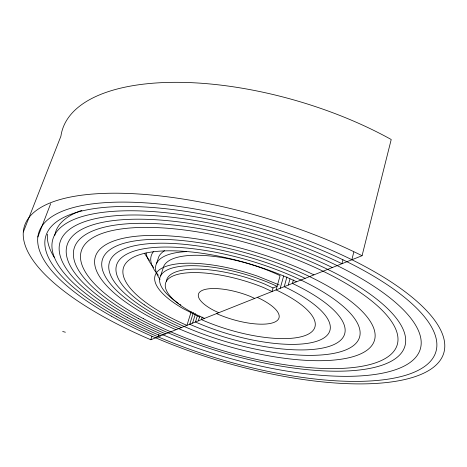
<?xml version="1.0" encoding="UTF-8"?>
<svg xmlns="http://www.w3.org/2000/svg" width="467" height="467" viewBox="0 0 467 467"><rect width="100%" height="100%" fill="white"/><g stroke="black" fill="none" stroke-linecap="round" stroke-linejoin="round"><path stroke-width="0.7" d="M362.065 255.706A226.985 76.746 16.5 0 0 50.629 202.719A226.985 76.746 16.5 0 0 150.812 339.748L362.065 255.706L391.218 139.505A217.902 94.328 16.3 0 0 179.41 82.338A217.902 94.328 16.3 0 0 60.92 136.154L23.35 231.988M351.838 259.775L353.805 252.04M342.936 259.78L341.92 263.721A195.644 65.789 16.5 0 0 75.327 218.9A195.644 65.789 16.5 0 0 160.566 335.866M293.364 279.937L292.406 283.416A111.648 37.138 16.5 0 1 332.037 345.364A111.648 37.138 16.5 0 1 189.73 324.261L193.402 312.511M288.285 285.057L290.001 278.875M286.936 276.931L284.222 286.674A96.634 32.1 16.5 0 1 319.002 340.437A96.634 32.1 16.5 0 1 195.445 321.991L197.576 315.126M280.212 288.267L283.662 275.985M178.476 303.445A81.246 27.22 16.5 0 1 177.676 266.78A81.246 27.22 16.5 0 1 277.1 286.329L273.037 287.97L272.033 291.525L263.382 287.485A74.212 24.611 16.5 0 0 173.625 275.711A74.212 24.611 16.5 0 0 196.706 314.904L204.523 318.377M202.193 317.099L201.417 319.615A81.357 26.993 16.5 0 0 305.78 335.3A81.357 26.993 16.5 0 0 276.096 289.908L280.107 275.664A80.919 27.897 16.5 0 0 163.894 265.927L160.607 275.886M198.352 320.835L199.847 315.99M192.573 323.135L195.539 313.596M191.207 311.711L186.928 325.382A119.184 39.672 16.5 0 1 136.901 255.683A119.184 39.672 16.5 0 1 296.586 281.759M158.085 336.853L158.914 334.29M150.812 339.748L151.933 336.304M156.579 263.376L158.774 256.786A88.438 31.073 16.5 0 1 164.559 250.686M37.833 237.008L50.669 203.688M62.66 331.506L65.398 332.224M279.213 284.952L258.099 276.347A86.477 28.983 16.5 0 0 164.022 267.147A86.477 28.983 16.5 0 0 183.49 308.833L199.818 317.052M218.813 312.697L214.557 310.783A39.473 13.07 16.5 0 1 202.789 290.176A39.473 13.07 16.5 0 1 250.184 296.358L254.673 298.431M273.037 287.97L264.404 283.924A74.113 24.821 16.5 0 0 166.398 281.332M257.294 297.386A44.458 14.722 16.5 0 1 274.024 322.376A44.458 14.722 16.5 0 1 216.542 313.596M176.024 329.72A149.493 49.934 16.5 0 1 112.278 241.55A149.493 49.934 16.5 0 1 313.917 274.859M181.412 327.577A134.298 44.779 16.5 0 1 124.584 248.707A134.298 44.779 16.5 0 1 305.126 278.355M165.604 333.864A180.157 60.436 16.5 0 1 87.656 226.653A180.157 60.436 16.5 0 1 332.306 267.544M180.846 305.015A81.246 27.22 16.5 0 1 179.649 304.233M160.041 279.365A88.672 30.583 16.5 0 1 186.391 251.602M149.615 260.44A110.165 40.18 16.5 0 1 144.496 253.225M153.748 267.538A103.026 36.899 16.5 0 1 146.083 252.933M158.412 275.279A95.863 33.7 16.5 0 1 153.485 251.55M54.265 257.364A202.871 69.636 16.5 0 1 47.441 234.177M54.785 235.38A195.107 66.886 16.5 0 1 81.883 210.331M158.202 318.879A141.886 47.348 16.5 0 0 374.371 340.641A141.886 47.348 16.5 0 0 182.685 240.598A141.886 47.348 16.5 0 0 158.202 318.879M138.197 318.401A172.451 57.785 16.5 0 0 404.2 348.154A172.451 57.785 16.5 0 0 176.123 225.31A172.451 57.785 16.5 0 0 138.197 318.401M143.322 318.628A164.775 55.153 16.5 0 0 396.716 346.269A164.775 55.153 16.5 0 0 177.6 229.192A164.775 55.153 16.5 0 0 143.322 318.628M144.344 304.869A126.732 42.223 16.5 0 0 352.626 346.216A126.732 42.223 16.5 0 0 216.892 252.53A126.732 42.223 16.5 0 0 144.344 304.869M127.701 317.718A187.886 63.103 16.5 0 0 419.214 351.937A187.886 63.103 16.5 0 0 173.496 217.429A187.886 63.103 16.5 0 0 127.701 317.718M116.867 316.743A203.431 68.497 16.5 0 0 434.292 355.737A203.431 68.497 16.5 0 0 171.325 209.379A203.431 68.497 16.5 0 0 116.867 316.743M111.321 316.141A211.253 71.223 16.5 0 0 441.858 357.646A211.253 71.223 16.5 0 0 170.408 205.293A211.253 71.223 16.5 0 0 111.321 316.141"/></g></svg>
